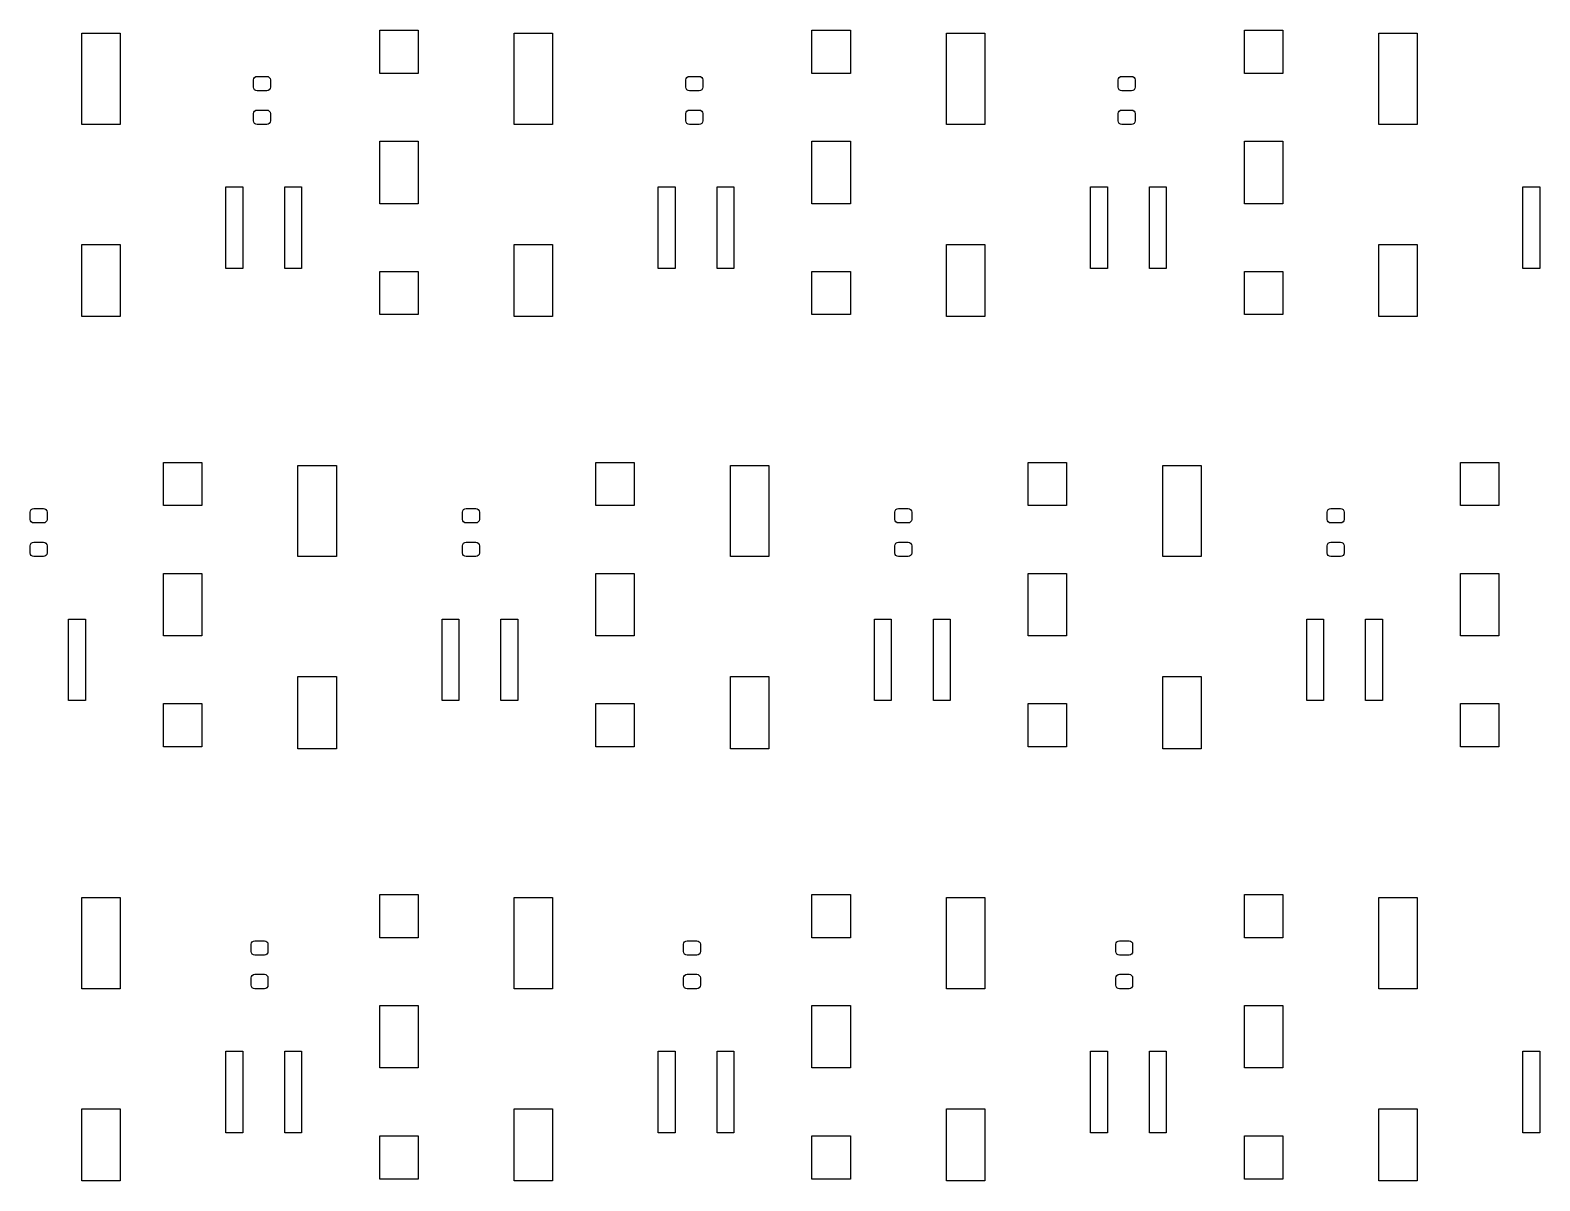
# Model space of a CAD drawing. Extents: x 0.8 to 10.9, y -6.1 to -1.7.
# Drawn here: x 6.01 to 8.484, y -3.63 to -1.743 of the extents above; entities that cross this region are included whole.
import ezdxf

# ---------------------------------------------------------------- set-up
doc = ezdxf.new("R2010")
doc.units = 0
doc.header["$MEASUREMENT"] = 0
doc.layers.add('BLACK', color=7, linetype='CONTINUOUS')

msp = doc.modelspace()

# ---------------------------------------------------------------- linework, layer by layer
at = {"layer": 'BLACK', "linetype": 'CONTINUOUS'}
for p, q in [((6.0945, -1.8976), (6.0945, -1.748)), ((6.0945, -1.748), (6.1575, -1.748)), ((6.1575, -1.748), (6.1575, -1.8976)), ((6.5827, -1.814), (6.5827, -1.7431)), ((6.5827, -1.7431), (6.6457, -1.7431)), ((6.6457, -1.7431), (6.6457, -1.814)), ((6.8031, -1.8976), (6.8031, -1.748)), ((6.8031, -1.748), (6.8661, -1.748)), ((6.8661, -1.748), (6.8661, -1.8976)), ((7.2913, -1.814), (7.2913, -1.7431)), ((7.2913, -1.7431), (7.3543, -1.7431)), ((7.3543, -1.7431), (7.3543, -1.814)), ((7.5118, -1.8976), (7.5118, -1.748)), ((7.5118, -1.748), (7.5748, -1.748)), ((7.5748, -1.748), (7.5748, -1.8976)), ((8, -1.814), (8, -1.7431)), ((8, -1.7431), (8.063, -1.7431)), ((8.063, -1.7431), (8.063, -1.814)), ((8.2205, -1.8976), (8.2205, -1.748)), ((8.2205, -1.748), (8.2835, -1.748)), ((8.2835, -1.748), (8.2835, -1.8976)), ((6.376, -1.8248), (6.3764, -1.8225)), ((6.376, -1.8366), (6.376, -1.8248)), ((6.3764, -1.8225), (6.3777, -1.8206)), ((6.3777, -1.8206), (6.3796, -1.8193)), ((6.3796, -1.8193), (6.3819, -1.8189)), ((6.3819, -1.8189), (6.3976, -1.8189)), ((6.3976, -1.8189), (6.3999, -1.8193)), ((6.3999, -1.8193), (6.4018, -1.8206)), ((6.4018, -1.8206), (6.4031, -1.8225)), ((6.4031, -1.8225), (6.4035, -1.8248)), ((6.4035, -1.8248), (6.4035, -1.8366)), ((6.6457, -1.814), (6.5827, -1.814)), ((7.0846, -1.8248), (7.0851, -1.8225)), ((7.0846, -1.8366), (7.0846, -1.8248)), ((7.0851, -1.8225), (7.0864, -1.8206)), ((7.0864, -1.8206), (7.0883, -1.8193)), ((7.0883, -1.8193), (7.0906, -1.8189)), ((7.0906, -1.8189), (7.1063, -1.8189)), ((7.1063, -1.8189), (7.1086, -1.8193)), ((7.1086, -1.8193), (7.1105, -1.8206)), ((7.1105, -1.8206), (7.1118, -1.8225)), ((7.1118, -1.8225), (7.1122, -1.8248)), ((7.1122, -1.8248), (7.1122, -1.8366)), ((7.3543, -1.814), (7.2913, -1.814)), ((7.7933, -1.8248), (7.7938, -1.8225)), ((7.7933, -1.8366), (7.7933, -1.8248)), ((7.7938, -1.8225), (7.795, -1.8206)), ((7.795, -1.8206), (7.797, -1.8193)), ((7.797, -1.8193), (7.7992, -1.8189)), ((7.7992, -1.8189), (7.815, -1.8189)), ((7.815, -1.8189), (7.8172, -1.8193)), ((7.8172, -1.8193), (7.8191, -1.8206)), ((7.8191, -1.8206), (7.8204, -1.8225)), ((7.8204, -1.8225), (7.8209, -1.8248)), ((7.8209, -1.8248), (7.8209, -1.8366)), ((8.063, -1.814), (8, -1.814)), ((6.3764, -1.8389), (6.376, -1.8366)), ((6.3777, -1.8408), (6.3764, -1.8389)), ((6.3796, -1.8421), (6.3777, -1.8408)), ((6.3819, -1.8425), (6.3796, -1.8421)), ((6.3976, -1.8425), (6.3819, -1.8425)), ((6.3999, -1.8421), (6.3976, -1.8425)), ((6.4018, -1.8408), (6.3999, -1.8421)), ((6.4031, -1.8389), (6.4018, -1.8408)), ((6.4035, -1.8366), (6.4031, -1.8389)), ((7.0851, -1.8389), (7.0846, -1.8366)), ((7.0864, -1.8408), (7.0851, -1.8389)), ((7.0883, -1.8421), (7.0864, -1.8408)), ((7.0906, -1.8425), (7.0883, -1.8421)), ((7.1063, -1.8425), (7.0906, -1.8425)), ((7.1086, -1.8421), (7.1063, -1.8425)), ((7.1105, -1.8408), (7.1086, -1.8421)), ((7.1118, -1.8389), (7.1105, -1.8408)), ((7.1122, -1.8366), (7.1118, -1.8389)), ((7.7938, -1.8389), (7.7933, -1.8366)), ((7.795, -1.8408), (7.7938, -1.8389)), ((7.797, -1.8421), (7.795, -1.8408)), ((7.7992, -1.8425), (7.797, -1.8421)), ((7.815, -1.8425), (7.7992, -1.8425)), ((7.8172, -1.8421), (7.815, -1.8425)), ((7.8191, -1.8408), (7.8172, -1.8421)), ((7.8204, -1.8389), (7.8191, -1.8408)), ((7.8209, -1.8366), (7.8204, -1.8389)), ((6.376, -1.8799), (6.3764, -1.8777)), ((6.376, -1.8917), (6.376, -1.8799)), ((6.3764, -1.8777), (6.3777, -1.8757)), ((6.3777, -1.8757), (6.3796, -1.8745)), ((6.3796, -1.8745), (6.3819, -1.874)), ((6.3819, -1.874), (6.3976, -1.874)), ((6.3976, -1.874), (6.3999, -1.8745)), ((6.3999, -1.8745), (6.4018, -1.8757)), ((6.4018, -1.8757), (6.4031, -1.8777)), ((6.4031, -1.8777), (6.4035, -1.8799)), ((6.4035, -1.8799), (6.4035, -1.8917)), ((7.0846, -1.8799), (7.0851, -1.8777)), ((7.0846, -1.8917), (7.0846, -1.8799)), ((7.0851, -1.8777), (7.0864, -1.8757)), ((7.0864, -1.8757), (7.0883, -1.8745)), ((7.0883, -1.8745), (7.0906, -1.874)), ((7.0906, -1.874), (7.1063, -1.874)), ((7.1063, -1.874), (7.1086, -1.8745)), ((7.1086, -1.8745), (7.1105, -1.8757)), ((7.1105, -1.8757), (7.1118, -1.8777)), ((7.1118, -1.8777), (7.1122, -1.8799)), ((7.1122, -1.8799), (7.1122, -1.8917)), ((7.7933, -1.8799), (7.7938, -1.8777)), ((7.7933, -1.8917), (7.7933, -1.8799)), ((7.7938, -1.8777), (7.795, -1.8757)), ((7.795, -1.8757), (7.797, -1.8745)), ((7.797, -1.8745), (7.7992, -1.874)), ((7.7992, -1.874), (7.815, -1.874)), ((7.815, -1.874), (7.8172, -1.8745)), ((7.8172, -1.8745), (7.8191, -1.8757)), ((7.8191, -1.8757), (7.8204, -1.8777)), ((7.8204, -1.8777), (7.8209, -1.8799)), ((7.8209, -1.8799), (7.8209, -1.8917)), ((6.1575, -1.8976), (6.0945, -1.8976)), ((6.3764, -1.894), (6.376, -1.8917)), ((6.3777, -1.8959), (6.3764, -1.894)), ((6.3796, -1.8972), (6.3777, -1.8959)), ((6.3819, -1.8976), (6.3796, -1.8972)), ((6.3976, -1.8976), (6.3819, -1.8976)), ((6.3999, -1.8972), (6.3976, -1.8976)), ((6.4018, -1.8959), (6.3999, -1.8972)), ((6.4031, -1.894), (6.4018, -1.8959)), ((6.4035, -1.8917), (6.4031, -1.894)), ((6.8661, -1.8976), (6.8031, -1.8976)), ((7.0851, -1.894), (7.0846, -1.8917)), ((7.0864, -1.8959), (7.0851, -1.894)), ((7.0883, -1.8972), (7.0864, -1.8959)), ((7.0906, -1.8976), (7.0883, -1.8972)), ((7.1063, -1.8976), (7.0906, -1.8976)), ((7.1086, -1.8972), (7.1063, -1.8976)), ((7.1105, -1.8959), (7.1086, -1.8972)), ((7.1118, -1.894), (7.1105, -1.8959)), ((7.1122, -1.8917), (7.1118, -1.894)), ((7.5748, -1.8976), (7.5118, -1.8976)), ((7.7938, -1.894), (7.7933, -1.8917)), ((7.795, -1.8959), (7.7938, -1.894)), ((7.797, -1.8972), (7.795, -1.8959)), ((7.7992, -1.8976), (7.797, -1.8972)), ((7.815, -1.8976), (7.7992, -1.8976)), ((7.8172, -1.8972), (7.815, -1.8976)), ((7.8191, -1.8959), (7.8172, -1.8972)), ((7.8204, -1.894), (7.8191, -1.8959)), ((7.8209, -1.8917), (7.8204, -1.894)), ((8.2835, -1.8976), (8.2205, -1.8976)), ((6.5827, -2.0276), (6.5827, -1.9252)), ((6.5827, -1.9252), (6.6457, -1.9252)), ((6.6457, -1.9252), (6.6457, -2.0276)), ((7.2913, -2.0276), (7.2913, -1.9252)), ((7.2913, -1.9252), (7.3543, -1.9252)), ((7.3543, -1.9252), (7.3543, -2.0276)), ((8, -2.0276), (8, -1.9252)), ((8, -1.9252), (8.063, -1.9252)), ((8.063, -1.9252), (8.063, -2.0276)), ((6.3307, -2.1339), (6.3307, -2)), ((6.3307, -2), (6.3583, -2)), ((6.3583, -2), (6.3583, -2.1339)), ((6.4272, -2.1339), (6.4272, -2)), ((6.4272, -2), (6.4547, -2)), ((6.4547, -2), (6.4547, -2.1339)), ((7.0394, -2.1339), (7.0394, -2)), ((7.0394, -2), (7.0669, -2)), ((7.0669, -2), (7.0669, -2.1339)), ((7.1358, -2.1339), (7.1358, -2)), ((7.1358, -2), (7.1634, -2)), ((7.1634, -2), (7.1634, -2.1339)), ((7.748, -2.1339), (7.748, -2)), ((7.748, -2), (7.7756, -2)), ((7.7756, -2), (7.7756, -2.1339)), ((7.8445, -2.1339), (7.8445, -2)), ((7.8445, -2), (7.872, -2)), ((7.872, -2), (7.872, -2.1339)), ((8.4567, -2.1339), (8.4567, -2)), ((8.4567, -2), (8.4843, -2)), ((8.4843, -2), (8.4843, -2.1339)), ((6.6457, -2.0276), (6.5827, -2.0276)), ((7.3543, -2.0276), (7.2913, -2.0276)), ((8.063, -2.0276), (8, -2.0276)), ((6.0945, -2.2126), (6.0945, -2.0945)), ((6.0945, -2.0945), (6.1575, -2.0945)), ((6.1575, -2.0945), (6.1575, -2.2126)), ((6.8031, -2.2126), (6.8031, -2.0945)), ((6.8031, -2.0945), (6.8661, -2.0945)), ((6.8661, -2.0945), (6.8661, -2.2126)), ((7.5118, -2.2126), (7.5118, -2.0945)), ((7.5118, -2.0945), (7.5748, -2.0945)), ((7.5748, -2.0945), (7.5748, -2.2126)), ((8.2205, -2.2126), (8.2205, -2.0945)), ((8.2205, -2.0945), (8.2835, -2.0945)), ((8.2835, -2.0945), (8.2835, -2.2126)), ((6.3583, -2.1339), (6.3307, -2.1339)), ((6.4547, -2.1339), (6.4272, -2.1339)), ((6.5827, -2.2096), (6.5827, -2.1388)), ((6.5827, -2.1388), (6.6457, -2.1388)), ((6.6457, -2.1388), (6.6457, -2.2096)), ((7.0669, -2.1339), (7.0394, -2.1339)), ((7.1634, -2.1339), (7.1358, -2.1339)), ((7.2913, -2.2096), (7.2913, -2.1388)), ((7.2913, -2.1388), (7.3543, -2.1388)), ((7.3543, -2.1388), (7.3543, -2.2096)), ((7.7756, -2.1339), (7.748, -2.1339)), ((7.872, -2.1339), (7.8445, -2.1339)), ((8, -2.2096), (8, -2.1388)), ((8, -2.1388), (8.063, -2.1388)), ((8.063, -2.1388), (8.063, -2.2096)), ((8.4843, -2.1339), (8.4567, -2.1339)), ((6.1575, -2.2126), (6.0945, -2.2126)), ((6.6457, -2.2096), (6.5827, -2.2096)), ((6.8661, -2.2126), (6.8031, -2.2126)), ((7.3543, -2.2096), (7.2913, -2.2096)), ((7.5748, -2.2126), (7.5118, -2.2126)), ((8.063, -2.2096), (8, -2.2096)), ((8.2835, -2.2126), (8.2205, -2.2126)), ((6.2283, -2.5226), (6.2283, -2.4518)), ((6.2283, -2.4518), (6.2913, -2.4518)), ((6.2913, -2.4518), (6.2913, -2.5226)), ((6.4488, -2.6063), (6.4488, -2.4567)), ((6.4488, -2.4567), (6.5118, -2.4567)), ((6.5118, -2.4567), (6.5118, -2.6063)), ((6.937, -2.5226), (6.937, -2.4518)), ((6.937, -2.4518), (7, -2.4518)), ((7, -2.4518), (7, -2.5226)), ((7.1575, -2.6063), (7.1575, -2.4567)), ((7.1575, -2.4567), (7.2205, -2.4567)), ((7.2205, -2.4567), (7.2205, -2.6063)), ((7.6457, -2.5226), (7.6457, -2.4518)), ((7.6457, -2.4518), (7.7087, -2.4518)), ((7.7087, -2.4518), (7.7087, -2.5226)), ((7.8661, -2.6063), (7.8661, -2.4567)), ((7.8661, -2.4567), (7.9291, -2.4567)), ((7.9291, -2.4567), (7.9291, -2.6063)), ((8.3543, -2.5226), (8.3543, -2.4518)), ((8.3543, -2.4518), (8.4173, -2.4518)), ((8.4173, -2.4518), (8.4173, -2.5226)), ((6.2913, -2.5226), (6.2283, -2.5226)), ((7, -2.5226), (6.937, -2.5226)), ((7.7087, -2.5226), (7.6457, -2.5226)), ((8.4173, -2.5226), (8.3543, -2.5226)), ((6.0098, -2.5335), (6.0103, -2.5312)), ((6.0098, -2.5453), (6.0098, -2.5335)), ((6.0103, -2.5475), (6.0098, -2.5453)), ((6.0103, -2.5312), (6.0116, -2.5293)), ((6.0116, -2.5495), (6.0103, -2.5475)), ((6.0116, -2.5293), (6.0135, -2.528)), ((6.0135, -2.528), (6.0157, -2.5276)), ((6.0157, -2.5276), (6.0315, -2.5276)), ((6.0315, -2.5276), (6.0338, -2.528)), ((6.0338, -2.528), (6.0357, -2.5293)), ((6.0357, -2.5293), (6.037, -2.5312)), ((6.037, -2.5475), (6.0357, -2.5495)), ((6.037, -2.5312), (6.0374, -2.5335)), ((6.0374, -2.5453), (6.037, -2.5475)), ((6.0374, -2.5335), (6.0374, -2.5453)), ((6.7185, -2.5335), (6.719, -2.5312)), ((6.7185, -2.5453), (6.7185, -2.5335)), ((6.719, -2.5475), (6.7185, -2.5453)), ((6.719, -2.5312), (6.7202, -2.5293)), ((6.7202, -2.5495), (6.719, -2.5475)), ((6.7202, -2.5293), (6.7221, -2.528)), ((6.7221, -2.528), (6.7244, -2.5276)), ((6.7244, -2.5276), (6.7402, -2.5276)), ((6.7402, -2.5276), (6.7424, -2.528)), ((6.7424, -2.528), (6.7443, -2.5293)), ((6.7443, -2.5293), (6.7456, -2.5312)), ((6.7456, -2.5475), (6.7443, -2.5495)), ((6.7456, -2.5312), (6.7461, -2.5335)), ((6.7461, -2.5453), (6.7456, -2.5475)), ((6.7461, -2.5335), (6.7461, -2.5453)), ((7.4272, -2.5335), (7.4276, -2.5312)), ((7.4272, -2.5453), (7.4272, -2.5335)), ((7.4276, -2.5475), (7.4272, -2.5453)), ((7.4276, -2.5312), (7.4289, -2.5293)), ((7.4289, -2.5495), (7.4276, -2.5475)), ((7.4289, -2.5293), (7.4308, -2.528)), ((7.4308, -2.528), (7.4331, -2.5276)), ((7.4331, -2.5276), (7.4488, -2.5276)), ((7.4488, -2.5276), (7.4511, -2.528)), ((7.4511, -2.528), (7.453, -2.5293)), ((7.453, -2.5293), (7.4543, -2.5312)), ((7.4543, -2.5475), (7.453, -2.5495)), ((7.4543, -2.5312), (7.4547, -2.5335)), ((7.4547, -2.5453), (7.4543, -2.5475)), ((7.4547, -2.5335), (7.4547, -2.5453)), ((8.1358, -2.5335), (8.1363, -2.5312)), ((8.1358, -2.5453), (8.1358, -2.5335)), ((8.1363, -2.5475), (8.1358, -2.5453)), ((8.1363, -2.5312), (8.1376, -2.5293)), ((8.1376, -2.5495), (8.1363, -2.5475)), ((8.1376, -2.5293), (8.1395, -2.528)), ((8.1395, -2.528), (8.1417, -2.5276)), ((8.1417, -2.5276), (8.1575, -2.5276)), ((8.1575, -2.5276), (8.1597, -2.528)), ((8.1597, -2.528), (8.1617, -2.5293)), ((8.1617, -2.5293), (8.1629, -2.5312)), ((8.1629, -2.5475), (8.1617, -2.5495)), ((8.1629, -2.5312), (8.1634, -2.5335)), ((8.1634, -2.5453), (8.1629, -2.5475)), ((8.1634, -2.5335), (8.1634, -2.5453)), ((6.0135, -2.5507), (6.0116, -2.5495)), ((6.0157, -2.5512), (6.0135, -2.5507)), ((6.0315, -2.5512), (6.0157, -2.5512)), ((6.0338, -2.5507), (6.0315, -2.5512)), ((6.0357, -2.5495), (6.0338, -2.5507)), ((6.7221, -2.5507), (6.7202, -2.5495)), ((6.7244, -2.5512), (6.7221, -2.5507)), ((6.7402, -2.5512), (6.7244, -2.5512)), ((6.7424, -2.5507), (6.7402, -2.5512)), ((6.7443, -2.5495), (6.7424, -2.5507)), ((7.4308, -2.5507), (7.4289, -2.5495)), ((7.4331, -2.5512), (7.4308, -2.5507)), ((7.4488, -2.5512), (7.4331, -2.5512)), ((7.4511, -2.5507), (7.4488, -2.5512)), ((7.453, -2.5495), (7.4511, -2.5507)), ((8.1395, -2.5507), (8.1376, -2.5495)), ((8.1417, -2.5512), (8.1395, -2.5507)), ((8.1575, -2.5512), (8.1417, -2.5512)), ((8.1597, -2.5507), (8.1575, -2.5512)), ((8.1617, -2.5495), (8.1597, -2.5507)), ((6.0098, -2.5886), (6.0103, -2.5863)), ((6.0098, -2.6004), (6.0098, -2.5886)), ((6.0103, -2.5863), (6.0116, -2.5844)), ((6.0116, -2.5844), (6.0135, -2.5831)), ((6.0135, -2.5831), (6.0157, -2.5827)), ((6.0157, -2.5827), (6.0315, -2.5827)), ((6.0315, -2.5827), (6.0338, -2.5831)), ((6.0338, -2.5831), (6.0357, -2.5844)), ((6.0357, -2.5844), (6.037, -2.5863)), ((6.037, -2.5863), (6.0374, -2.5886)), ((6.0374, -2.5886), (6.0374, -2.6004)), ((6.7185, -2.5886), (6.719, -2.5863)), ((6.7185, -2.6004), (6.7185, -2.5886)), ((6.719, -2.5863), (6.7202, -2.5844)), ((6.7202, -2.5844), (6.7221, -2.5831)), ((6.7221, -2.5831), (6.7244, -2.5827)), ((6.7244, -2.5827), (6.7402, -2.5827)), ((6.7402, -2.5827), (6.7424, -2.5831)), ((6.7424, -2.5831), (6.7443, -2.5844)), ((6.7443, -2.5844), (6.7456, -2.5863)), ((6.7456, -2.5863), (6.7461, -2.5886)), ((6.7461, -2.5886), (6.7461, -2.6004)), ((7.4272, -2.5886), (7.4276, -2.5863)), ((7.4272, -2.6004), (7.4272, -2.5886)), ((7.4276, -2.5863), (7.4289, -2.5844)), ((7.4289, -2.5844), (7.4308, -2.5831)), ((7.4308, -2.5831), (7.4331, -2.5827)), ((7.4331, -2.5827), (7.4488, -2.5827)), ((7.4488, -2.5827), (7.4511, -2.5831)), ((7.4511, -2.5831), (7.453, -2.5844)), ((7.453, -2.5844), (7.4543, -2.5863)), ((7.4543, -2.5863), (7.4547, -2.5886)), ((7.4547, -2.5886), (7.4547, -2.6004)), ((8.1358, -2.5886), (8.1363, -2.5863)), ((8.1358, -2.6004), (8.1358, -2.5886)), ((8.1363, -2.5863), (8.1376, -2.5844)), ((8.1376, -2.5844), (8.1395, -2.5831)), ((8.1395, -2.5831), (8.1417, -2.5827)), ((8.1417, -2.5827), (8.1575, -2.5827)), ((8.1575, -2.5827), (8.1597, -2.5831)), ((8.1597, -2.5831), (8.1617, -2.5844)), ((8.1617, -2.5844), (8.1629, -2.5863)), ((8.1629, -2.5863), (8.1634, -2.5886)), ((8.1634, -2.5886), (8.1634, -2.6004)), ((6.0103, -2.6027), (6.0098, -2.6004)), ((6.0116, -2.6046), (6.0103, -2.6027)), ((6.0135, -2.6058), (6.0116, -2.6046)), ((6.0157, -2.6063), (6.0135, -2.6058)), ((6.0315, -2.6063), (6.0157, -2.6063)), ((6.0338, -2.6058), (6.0315, -2.6063)), ((6.0357, -2.6046), (6.0338, -2.6058)), ((6.037, -2.6027), (6.0357, -2.6046)), ((6.0374, -2.6004), (6.037, -2.6027)), ((6.5118, -2.6063), (6.4488, -2.6063)), ((6.719, -2.6027), (6.7185, -2.6004)), ((6.7202, -2.6046), (6.719, -2.6027)), ((6.7221, -2.6058), (6.7202, -2.6046)), ((6.7244, -2.6063), (6.7221, -2.6058)), ((6.7402, -2.6063), (6.7244, -2.6063)), ((6.7424, -2.6058), (6.7402, -2.6063)), ((6.7443, -2.6046), (6.7424, -2.6058)), ((6.7456, -2.6027), (6.7443, -2.6046)), ((6.7461, -2.6004), (6.7456, -2.6027)), ((7.2205, -2.6063), (7.1575, -2.6063)), ((7.4276, -2.6027), (7.4272, -2.6004)), ((7.4289, -2.6046), (7.4276, -2.6027)), ((7.4308, -2.6058), (7.4289, -2.6046)), ((7.4331, -2.6063), (7.4308, -2.6058)), ((7.4488, -2.6063), (7.4331, -2.6063)), ((7.4511, -2.6058), (7.4488, -2.6063)), ((7.453, -2.6046), (7.4511, -2.6058)), ((7.4543, -2.6027), (7.453, -2.6046)), ((7.4547, -2.6004), (7.4543, -2.6027)), ((7.9291, -2.6063), (7.8661, -2.6063)), ((8.1363, -2.6027), (8.1358, -2.6004)), ((8.1376, -2.6046), (8.1363, -2.6027)), ((8.1395, -2.6058), (8.1376, -2.6046)), ((8.1417, -2.6063), (8.1395, -2.6058)), ((8.1575, -2.6063), (8.1417, -2.6063)), ((8.1597, -2.6058), (8.1575, -2.6063)), ((8.1617, -2.6046), (8.1597, -2.6058)), ((8.1629, -2.6027), (8.1617, -2.6046)), ((8.1634, -2.6004), (8.1629, -2.6027)), ((6.2283, -2.7362), (6.2283, -2.6339)), ((6.2283, -2.6339), (6.2913, -2.6339)), ((6.2913, -2.6339), (6.2913, -2.7362)), ((6.937, -2.7362), (6.937, -2.6339)), ((6.937, -2.6339), (7, -2.6339)), ((7, -2.6339), (7, -2.7362)), ((7.6457, -2.7362), (7.6457, -2.6339)), ((7.6457, -2.6339), (7.7087, -2.6339)), ((7.7087, -2.6339), (7.7087, -2.7362)), ((8.3543, -2.7362), (8.3543, -2.6339)), ((8.3543, -2.6339), (8.4173, -2.6339)), ((8.4173, -2.6339), (8.4173, -2.7362)), ((6.0728, -2.8425), (6.0728, -2.7087)), ((6.0728, -2.7087), (6.1004, -2.7087)), ((6.1004, -2.7087), (6.1004, -2.8425)), ((6.685, -2.8425), (6.685, -2.7087)), ((6.685, -2.7087), (6.7126, -2.7087)), ((6.7126, -2.7087), (6.7126, -2.8425)), ((6.7815, -2.8425), (6.7815, -2.7087)), ((6.7815, -2.7087), (6.8091, -2.7087)), ((6.8091, -2.7087), (6.8091, -2.8425)), ((7.3937, -2.8425), (7.3937, -2.7087)), ((7.3937, -2.7087), (7.4213, -2.7087)), ((7.4213, -2.7087), (7.4213, -2.8425)), ((7.4902, -2.8425), (7.4902, -2.7087)), ((7.4902, -2.7087), (7.5177, -2.7087)), ((7.5177, -2.7087), (7.5177, -2.8425)), ((8.1024, -2.8425), (8.1024, -2.7087)), ((8.1024, -2.7087), (8.1299, -2.7087)), ((8.1299, -2.7087), (8.1299, -2.8425)), ((8.1988, -2.8425), (8.1988, -2.7087)), ((8.1988, -2.7087), (8.2264, -2.7087)), ((8.2264, -2.7087), (8.2264, -2.8425)), ((6.2913, -2.7362), (6.2283, -2.7362)), ((7, -2.7362), (6.937, -2.7362)), ((7.7087, -2.7362), (7.6457, -2.7362)), ((8.4173, -2.7362), (8.3543, -2.7362)), ((6.4488, -2.9213), (6.4488, -2.8031)), ((6.4488, -2.8031), (6.5118, -2.8031)), ((6.5118, -2.8031), (6.5118, -2.9213)), ((7.1575, -2.9213), (7.1575, -2.8031)), ((7.1575, -2.8031), (7.2205, -2.8031)), ((7.2205, -2.8031), (7.2205, -2.9213)), ((7.8661, -2.9213), (7.8661, -2.8031)), ((7.8661, -2.8031), (7.9291, -2.8031)), ((7.9291, -2.8031), (7.9291, -2.9213)), ((6.1004, -2.8425), (6.0728, -2.8425)), ((6.7126, -2.8425), (6.685, -2.8425)), ((6.8091, -2.8425), (6.7815, -2.8425)), ((7.4213, -2.8425), (7.3937, -2.8425)), ((7.5177, -2.8425), (7.4902, -2.8425)), ((8.1299, -2.8425), (8.1024, -2.8425)), ((8.2264, -2.8425), (8.1988, -2.8425)), ((6.2283, -2.9183), (6.2283, -2.8474)), ((6.2283, -2.8474), (6.2913, -2.8474)), ((6.2913, -2.8474), (6.2913, -2.9183)), ((6.937, -2.9183), (6.937, -2.8474)), ((6.937, -2.8474), (7, -2.8474)), ((7, -2.8474), (7, -2.9183)), ((7.6457, -2.9183), (7.6457, -2.8474)), ((7.6457, -2.8474), (7.7087, -2.8474)), ((7.7087, -2.8474), (7.7087, -2.9183)), ((8.3543, -2.9183), (8.3543, -2.8474)), ((8.3543, -2.8474), (8.4173, -2.8474)), ((8.4173, -2.8474), (8.4173, -2.9183)), ((6.2913, -2.9183), (6.2283, -2.9183)), ((7, -2.9183), (6.937, -2.9183)), ((7.7087, -2.9183), (7.6457, -2.9183)), ((8.4173, -2.9183), (8.3543, -2.9183)), ((6.5118, -2.9213), (6.4488, -2.9213)), ((7.2205, -2.9213), (7.1575, -2.9213)), ((7.9291, -2.9213), (7.8661, -2.9213)), ((6.0945, -3.315), (6.0945, -3.1654)), ((6.0945, -3.1654), (6.1575, -3.1654)), ((6.1575, -3.1654), (6.1575, -3.315)), ((6.5827, -3.2313), (6.5827, -3.1604)), ((6.5827, -3.1604), (6.6457, -3.1604)), ((6.6457, -3.1604), (6.6457, -3.2313)), ((6.8031, -3.315), (6.8031, -3.1654)), ((6.8031, -3.1654), (6.8661, -3.1654)), ((6.8661, -3.1654), (6.8661, -3.315)), ((7.2913, -3.2313), (7.2913, -3.1604)), ((7.2913, -3.1604), (7.3543, -3.1604)), ((7.3543, -3.1604), (7.3543, -3.2313)), ((7.5118, -3.315), (7.5118, -3.1654)), ((7.5118, -3.1654), (7.5748, -3.1654)), ((7.5748, -3.1654), (7.5748, -3.315)), ((8, -3.2313), (8, -3.1604)), ((8, -3.1604), (8.063, -3.1604)), ((8.063, -3.1604), (8.063, -3.2313)), ((8.2205, -3.315), (8.2205, -3.1654)), ((8.2205, -3.1654), (8.2835, -3.1654)), ((8.2835, -3.1654), (8.2835, -3.315)), ((6.372, -3.2421), (6.3725, -3.2399)), ((6.3725, -3.2399), (6.3738, -3.238)), ((6.3738, -3.238), (6.3757, -3.2367)), ((6.3757, -3.2367), (6.378, -3.2362)), ((6.378, -3.2362), (6.3937, -3.2362)), ((6.3937, -3.2362), (6.396, -3.2367)), ((6.396, -3.2367), (6.3979, -3.238)), ((6.3979, -3.238), (6.3992, -3.2399)), ((6.3992, -3.2399), (6.3996, -3.2421)), ((6.6457, -3.2313), (6.5827, -3.2313)), ((7.0807, -3.2421), (7.0812, -3.2399)), ((7.0812, -3.2399), (7.0824, -3.238)), ((7.0824, -3.238), (7.0844, -3.2367)), ((7.0844, -3.2367), (7.0866, -3.2362)), ((7.0866, -3.2362), (7.1024, -3.2362)), ((7.1024, -3.2362), (7.1046, -3.2367)), ((7.1046, -3.2367), (7.1065, -3.238)), ((7.1065, -3.238), (7.1078, -3.2399)), ((7.1078, -3.2399), (7.1083, -3.2421)), ((7.3543, -3.2313), (7.2913, -3.2313)), ((7.7894, -3.2421), (7.7898, -3.2399)), ((7.7898, -3.2399), (7.7911, -3.238)), ((7.7911, -3.238), (7.793, -3.2367)), ((7.793, -3.2367), (7.7953, -3.2362)), ((7.7953, -3.2362), (7.811, -3.2362)), ((7.811, -3.2362), (7.8133, -3.2367)), ((7.8133, -3.2367), (7.8152, -3.238)), ((7.8152, -3.238), (7.8165, -3.2399)), ((7.8165, -3.2399), (7.8169, -3.2421)), ((8.063, -3.2313), (8, -3.2313)), ((6.372, -3.2539), (6.372, -3.2421)), ((6.3725, -3.2562), (6.372, -3.2539)), ((6.3738, -3.2581), (6.3725, -3.2562)), ((6.3757, -3.2594), (6.3738, -3.2581)), ((6.378, -3.2598), (6.3757, -3.2594)), ((6.3937, -3.2598), (6.378, -3.2598)), ((6.396, -3.2594), (6.3937, -3.2598)), ((6.3979, -3.2581), (6.396, -3.2594)), ((6.3992, -3.2562), (6.3979, -3.2581)), ((6.3996, -3.2539), (6.3992, -3.2562)), ((6.3996, -3.2421), (6.3996, -3.2539)), ((7.0807, -3.2539), (7.0807, -3.2421)), ((7.0812, -3.2562), (7.0807, -3.2539)), ((7.0824, -3.2581), (7.0812, -3.2562)), ((7.0844, -3.2594), (7.0824, -3.2581)), ((7.0866, -3.2598), (7.0844, -3.2594)), ((7.1024, -3.2598), (7.0866, -3.2598)), ((7.1046, -3.2594), (7.1024, -3.2598)), ((7.1065, -3.2581), (7.1046, -3.2594)), ((7.1078, -3.2562), (7.1065, -3.2581)), ((7.1083, -3.2539), (7.1078, -3.2562)), ((7.1083, -3.2421), (7.1083, -3.2539)), ((7.7894, -3.2539), (7.7894, -3.2421)), ((7.7898, -3.2562), (7.7894, -3.2539)), ((7.7911, -3.2581), (7.7898, -3.2562)), ((7.793, -3.2594), (7.7911, -3.2581)), ((7.7953, -3.2598), (7.793, -3.2594)), ((7.811, -3.2598), (7.7953, -3.2598)), ((7.8133, -3.2594), (7.811, -3.2598)), ((7.8152, -3.2581), (7.8133, -3.2594)), ((7.8165, -3.2562), (7.8152, -3.2581)), ((7.8169, -3.2539), (7.8165, -3.2562)), ((7.8169, -3.2421), (7.8169, -3.2539)), ((6.1575, -3.315), (6.0945, -3.315)), ((6.372, -3.2972), (6.3725, -3.295)), ((6.372, -3.3091), (6.372, -3.2972)), ((6.3725, -3.3113), (6.372, -3.3091)), ((6.3725, -3.295), (6.3738, -3.2931)), ((6.3738, -3.3132), (6.3725, -3.3113)), ((6.3738, -3.2931), (6.3757, -3.2918)), ((6.3757, -3.3145), (6.3738, -3.3132)), ((6.3757, -3.2918), (6.378, -3.2913)), ((6.378, -3.315), (6.3757, -3.3145)), ((6.378, -3.2913), (6.3937, -3.2913)), ((6.3937, -3.315), (6.378, -3.315)), ((6.3937, -3.2913), (6.396, -3.2918)), ((6.396, -3.3145), (6.3937, -3.315)), ((6.396, -3.2918), (6.3979, -3.2931)), ((6.3979, -3.3132), (6.396, -3.3145)), ((6.3979, -3.2931), (6.3992, -3.295)), ((6.3992, -3.3113), (6.3979, -3.3132)), ((6.3992, -3.295), (6.3996, -3.2972)), ((6.3996, -3.3091), (6.3992, -3.3113)), ((6.3996, -3.2972), (6.3996, -3.3091)), ((6.8661, -3.315), (6.8031, -3.315)), ((7.0807, -3.2972), (7.0812, -3.295)), ((7.0807, -3.3091), (7.0807, -3.2972)), ((7.0812, -3.3113), (7.0807, -3.3091)), ((7.0812, -3.295), (7.0824, -3.2931)), ((7.0824, -3.3132), (7.0812, -3.3113)), ((7.0824, -3.2931), (7.0844, -3.2918)), ((7.0844, -3.3145), (7.0824, -3.3132)), ((7.0844, -3.2918), (7.0866, -3.2913)), ((7.0866, -3.315), (7.0844, -3.3145)), ((7.0866, -3.2913), (7.1024, -3.2913)), ((7.1024, -3.315), (7.0866, -3.315)), ((7.1024, -3.2913), (7.1046, -3.2918)), ((7.1046, -3.3145), (7.1024, -3.315)), ((7.1046, -3.2918), (7.1065, -3.2931)), ((7.1065, -3.3132), (7.1046, -3.3145)), ((7.1065, -3.2931), (7.1078, -3.295)), ((7.1078, -3.3113), (7.1065, -3.3132)), ((7.1078, -3.295), (7.1083, -3.2972)), ((7.1083, -3.3091), (7.1078, -3.3113)), ((7.1083, -3.2972), (7.1083, -3.3091)), ((7.5748, -3.315), (7.5118, -3.315)), ((7.7894, -3.2972), (7.7898, -3.295)), ((7.7894, -3.3091), (7.7894, -3.2972)), ((7.7898, -3.3113), (7.7894, -3.3091)), ((7.7898, -3.295), (7.7911, -3.2931)), ((7.7911, -3.3132), (7.7898, -3.3113)), ((7.7911, -3.2931), (7.793, -3.2918)), ((7.793, -3.3145), (7.7911, -3.3132)), ((7.793, -3.2918), (7.7953, -3.2913)), ((7.7953, -3.315), (7.793, -3.3145)), ((7.7953, -3.2913), (7.811, -3.2913)), ((7.811, -3.315), (7.7953, -3.315)), ((7.811, -3.2913), (7.8133, -3.2918)), ((7.8133, -3.3145), (7.811, -3.315)), ((7.8133, -3.2918), (7.8152, -3.2931)), ((7.8152, -3.3132), (7.8133, -3.3145)), ((7.8152, -3.2931), (7.8165, -3.295)), ((7.8165, -3.3113), (7.8152, -3.3132)), ((7.8165, -3.295), (7.8169, -3.2972)), ((7.8169, -3.3091), (7.8165, -3.3113)), ((7.8169, -3.2972), (7.8169, -3.3091)), ((8.2835, -3.315), (8.2205, -3.315)), ((6.5827, -3.4449), (6.5827, -3.3425)), ((6.5827, -3.3425), (6.6457, -3.3425)), ((6.6457, -3.3425), (6.6457, -3.4449)), ((7.2913, -3.4449), (7.2913, -3.3425)), ((7.2913, -3.3425), (7.3543, -3.3425)), ((7.3543, -3.3425), (7.3543, -3.4449)), ((8, -3.4449), (8, -3.3425)), ((8, -3.3425), (8.063, -3.3425)), ((8.063, -3.3425), (8.063, -3.4449)), ((6.3307, -3.5512), (6.3307, -3.4173)), ((6.3307, -3.4173), (6.3583, -3.4173)), ((6.3583, -3.4173), (6.3583, -3.5512)), ((6.4272, -3.5512), (6.4272, -3.4173)), ((6.4272, -3.4173), (6.4547, -3.4173)), ((6.4547, -3.4173), (6.4547, -3.5512)), ((7.0394, -3.5512), (7.0394, -3.4173)), ((7.0394, -3.4173), (7.0669, -3.4173)), ((7.0669, -3.4173), (7.0669, -3.5512)), ((7.1358, -3.5512), (7.1358, -3.4173)), ((7.1358, -3.4173), (7.1634, -3.4173)), ((7.1634, -3.4173), (7.1634, -3.5512)), ((7.748, -3.5512), (7.748, -3.4173)), ((7.748, -3.4173), (7.7756, -3.4173)), ((7.7756, -3.4173), (7.7756, -3.5512)), ((7.8445, -3.5512), (7.8445, -3.4173)), ((7.8445, -3.4173), (7.872, -3.4173)), ((7.872, -3.4173), (7.872, -3.5512)), ((8.4567, -3.5512), (8.4567, -3.4173)), ((8.4567, -3.4173), (8.4843, -3.4173)), ((8.4843, -3.4173), (8.4843, -3.5512)), ((6.6457, -3.4449), (6.5827, -3.4449)), ((7.3543, -3.4449), (7.2913, -3.4449)), ((8.063, -3.4449), (8, -3.4449)), ((6.0945, -3.6299), (6.0945, -3.5118)), ((6.0945, -3.5118), (6.1575, -3.5118)), ((6.1575, -3.5118), (6.1575, -3.6299)), ((6.8031, -3.6299), (6.8031, -3.5118)), ((6.8031, -3.5118), (6.8661, -3.5118)), ((6.8661, -3.5118), (6.8661, -3.6299)), ((7.5118, -3.6299), (7.5118, -3.5118)), ((7.5118, -3.5118), (7.5748, -3.5118)), ((7.5748, -3.5118), (7.5748, -3.6299)), ((8.2205, -3.6299), (8.2205, -3.5118)), ((8.2205, -3.5118), (8.2835, -3.5118)), ((8.2835, -3.5118), (8.2835, -3.6299)), ((6.3583, -3.5512), (6.3307, -3.5512)), ((6.4547, -3.5512), (6.4272, -3.5512)), ((6.5827, -3.627), (6.5827, -3.5561)), ((6.5827, -3.5561), (6.6457, -3.5561)), ((6.6457, -3.5561), (6.6457, -3.627)), ((7.0669, -3.5512), (7.0394, -3.5512)), ((7.1634, -3.5512), (7.1358, -3.5512)), ((7.2913, -3.627), (7.2913, -3.5561)), ((7.2913, -3.5561), (7.3543, -3.5561)), ((7.3543, -3.5561), (7.3543, -3.627)), ((7.7756, -3.5512), (7.748, -3.5512)), ((7.872, -3.5512), (7.8445, -3.5512)), ((8, -3.627), (8, -3.5561)), ((8, -3.5561), (8.063, -3.5561)), ((8.063, -3.5561), (8.063, -3.627)), ((8.4843, -3.5512), (8.4567, -3.5512)), ((6.1575, -3.6299), (6.0945, -3.6299)), ((6.6457, -3.627), (6.5827, -3.627)), ((6.8661, -3.6299), (6.8031, -3.6299)), ((7.3543, -3.627), (7.2913, -3.627)), ((7.5748, -3.6299), (7.5118, -3.6299)), ((8.063, -3.627), (8, -3.627)), ((8.2835, -3.6299), (8.2205, -3.6299))]:
    msp.add_line(p, q, dxfattribs=at)

doc.saveas('drawing.dxf')
